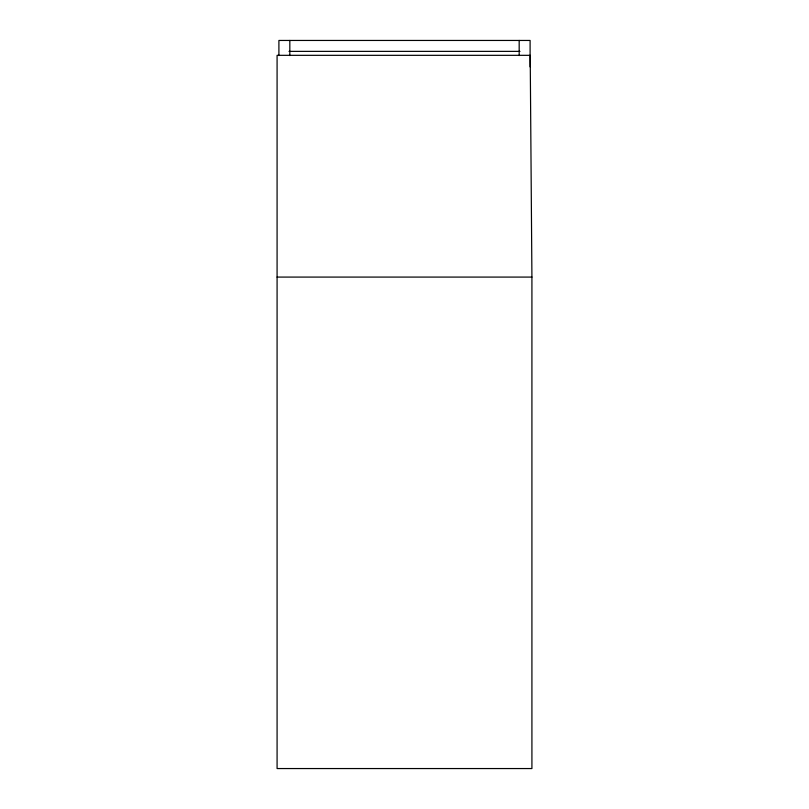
<?xml version="1.0" encoding="UTF-8"?>
<svg xmlns="http://www.w3.org/2000/svg" width="809" height="809" viewBox="0 0 809 809"><rect width="100%" height="100%" fill="white"/><g stroke="black" fill="none" stroke-linecap="round" stroke-linejoin="round"><path stroke-width="1.21" d="M289.005 51.371L519.995 51.371M277.082 277.082L531.918 277.082L531.918 768.55L277.082 768.55L277.082 55.325L530.208 55.325L531.918 277.082M530.097 66.884L530.097 40.45L278.903 40.45L278.903 55.558M519.176 40.45L519.176 55.558M289.824 40.45L289.824 55.558"/></g></svg>
